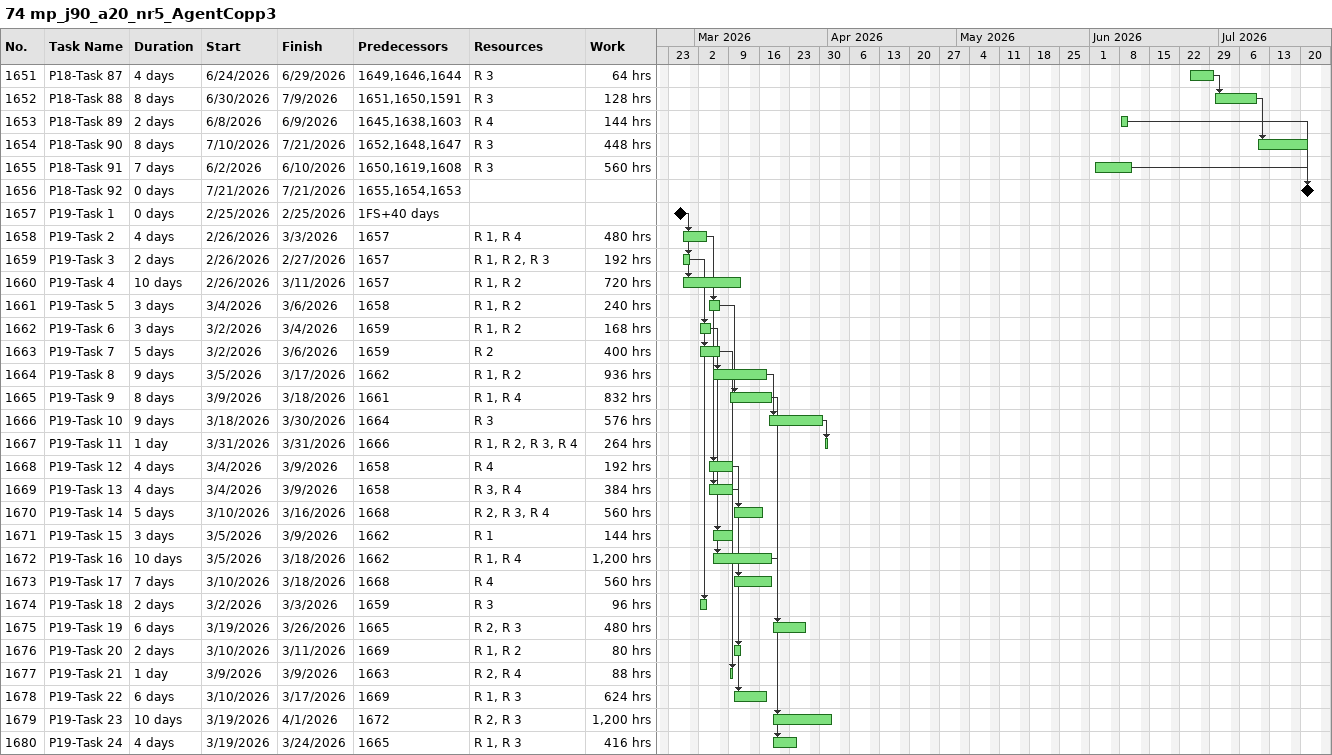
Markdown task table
74 mp_j90_a20_nr5_AgentCopp3

| ID | Task | Duration | Start | Finish | Predecessors | Resources | Work (h) |
|---|---|---|---|---|---|---|---|
| 1651 | P18-Task 87 | 4d | 2026-06-24 | 2026-06-29 | 1649, 1646, 1644 | R 3 | 64 |
| 1652 | P18-Task 88 | 8d | 2026-06-30 | 2026-07-09 | 1651, 1650, 1591 | R 3 | 128 |
| 1653 | P18-Task 89 | 2d | 2026-06-08 | 2026-06-09 | 1645, 1638, 1603 | R 4 | 144 |
| 1654 | P18-Task 90 | 8d | 2026-07-10 | 2026-07-21 | 1652, 1648, 1647 | R 3 | 448 |
| 1655 | P18-Task 91 | 7d | 2026-06-02 | 2026-06-10 | 1650, 1619, 1608 | R 3 | 560 |
| 1656 | P18-Task 92 | 0d | 2026-07-21 | 2026-07-21 | 1655, 1654, 1653 |  |  |
| 1657 | P19-Task 1 | 0d | 2026-02-25 | 2026-02-25 | 1FS+40d |  |  |
| 1658 | P19-Task 2 | 4d | 2026-02-26 | 2026-03-03 | 1657 | R 1, R 4 | 480 |
| 1659 | P19-Task 3 | 2d | 2026-02-26 | 2026-02-27 | 1657 | R 1, R 2, R 3 | 192 |
| 1660 | P19-Task 4 | 10d | 2026-02-26 | 2026-03-11 | 1657 | R 1, R 2 | 720 |
| 1661 | P19-Task 5 | 3d | 2026-03-04 | 2026-03-06 | 1658 | R 1, R 2 | 240 |
| 1662 | P19-Task 6 | 3d | 2026-03-02 | 2026-03-04 | 1659 | R 1, R 2 | 168 |
| 1663 | P19-Task 7 | 5d | 2026-03-02 | 2026-03-06 | 1659 | R 2 | 400 |
| 1664 | P19-Task 8 | 9d | 2026-03-05 | 2026-03-17 | 1662 | R 1, R 2 | 936 |
| 1665 | P19-Task 9 | 8d | 2026-03-09 | 2026-03-18 | 1661 | R 1, R 4 | 832 |
| 1666 | P19-Task 10 | 9d | 2026-03-18 | 2026-03-30 | 1664 | R 3 | 576 |
| 1667 | P19-Task 11 | 1d | 2026-03-31 | 2026-03-31 | 1666 | R 1, R 2, R 3, R 4 | 264 |
| 1668 | P19-Task 12 | 4d | 2026-03-04 | 2026-03-09 | 1658 | R 4 | 192 |
| 1669 | P19-Task 13 | 4d | 2026-03-04 | 2026-03-09 | 1658 | R 3, R 4 | 384 |
| 1670 | P19-Task 14 | 5d | 2026-03-10 | 2026-03-16 | 1668 | R 2, R 3, R 4 | 560 |
| 1671 | P19-Task 15 | 3d | 2026-03-05 | 2026-03-09 | 1662 | R 1 | 144 |
| 1672 | P19-Task 16 | 10d | 2026-03-05 | 2026-03-18 | 1662 | R 1, R 4 | 1200 |
| 1673 | P19-Task 17 | 7d | 2026-03-10 | 2026-03-18 | 1668 | R 4 | 560 |
| 1674 | P19-Task 18 | 2d | 2026-03-02 | 2026-03-03 | 1659 | R 3 | 96 |
| 1675 | P19-Task 19 | 6d | 2026-03-19 | 2026-03-26 | 1665 | R 2, R 3 | 480 |
| 1676 | P19-Task 20 | 2d | 2026-03-10 | 2026-03-11 | 1669 | R 1, R 2 | 80 |
| 1677 | P19-Task 21 | 1d | 2026-03-09 | 2026-03-09 | 1663 | R 2, R 4 | 88 |
| 1678 | P19-Task 22 | 6d | 2026-03-10 | 2026-03-17 | 1669 | R 1, R 3 | 624 |
| 1679 | P19-Task 23 | 10d | 2026-03-19 | 2026-04-01 | 1672 | R 2, R 3 | 1200 |
| 1680 | P19-Task 24 | 4d | 2026-03-19 | 2026-03-24 | 1665 | R 1, R 3 | 416 |
